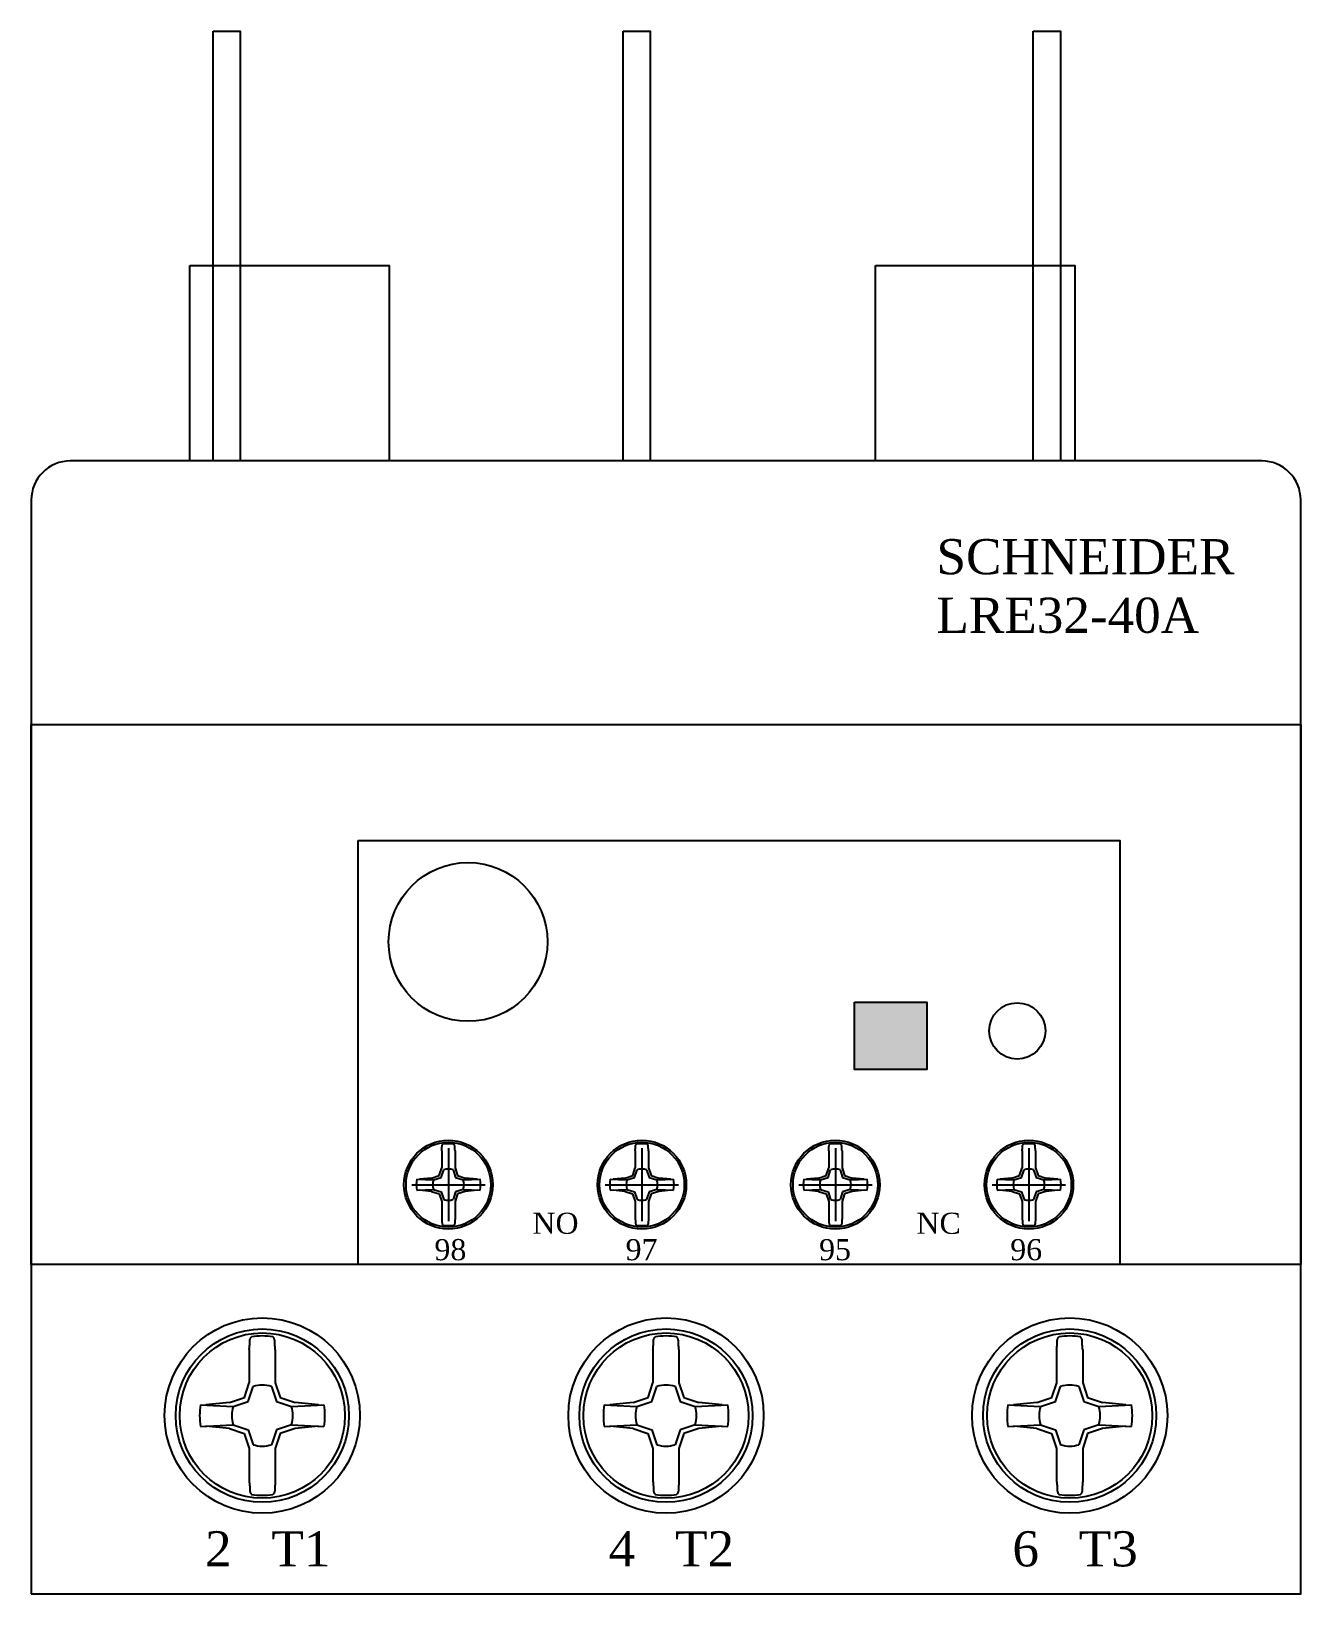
# Model space of a CAD drawing. Extents: x 0 to 65, y 0 to 80.
import ezdxf

# ---------------------------------------------------------------- set-up
doc = ezdxf.new("R2010")
doc.units = 0
doc.layers.add('1', color=3, linetype='CONTINUOUS')
doc.styles.add('arial', font='times.ttf', dxfattribs={"height": 21})

# ---------------------------------------------------------------- blocks, each defined once
blk = doc.blocks.new('EWTWEQT WEQTY T3 2T')
at = {"linetype": 'ByBlock', "lineweight": -2}
h = blk.add_hatch(color=0, dxfattribs=at)
h.set_gradient(color1=(246, 52, 9), color2=(226, 48, 8), one_color=1, tint=0.46)
h.paths.add_polyline_path([(295283.392, 158351.088), (295287.101, 158351.088), (295287.101, 158347.65), (295283.392, 158347.65)])
at = {"color": 0, "linetype": 'ByBlock', "lineweight": -2}
for p, q in [((295262.607, 158343.627), (295262.607, 158339.875)), ((295272.514, 158343.627), (295272.514, 158339.875)), ((295282.421, 158343.627), (295282.421, 158339.875)), ((295292.328, 158343.627), (295292.328, 158339.875)), ((295260.73, 158341.751), (295264.483, 158341.751)), ((295270.637, 158341.751), (295274.39, 158341.751)), ((295280.544, 158341.751), (295284.297, 158341.751)), ((295290.451, 158341.751), (295294.204, 158341.751))]:
    blk.add_line(p, q, dxfattribs=at)
at = {"color": 1, "linetype": 'ByBlock', "lineweight": -2}
for points in [[(295250.555, 158400.807), (295251.941, 158400.807), (295251.941, 158378.807), (295250.555, 158378.807)], [(295271.555, 158400.807), (295272.941, 158400.807), (295272.941, 158378.807), (295271.555, 158378.807)], [(295292.555, 158400.807), (295293.941, 158400.807), (295293.941, 158378.807), (295292.555, 158378.807)], [(295283.392, 158351.088), (295287.101, 158351.088), (295287.101, 158347.65), (295283.392, 158347.65)]]:
    blk.add_lwpolyline(points, close=True, dxfattribs=at)
at = {"color": 251, "linetype": 'ByBlock', "lineweight": -2}
for points in [[(295249.373, 158388.807), (295259.577, 158388.807), (295259.577, 158378.807), (295249.373, 158378.807)], [(295284.472, 158388.807), (295294.676, 158388.807), (295294.676, 158378.807), (295284.472, 158378.807)], [(295241.248, 158365.307), (295306.248, 158365.307), (295306.248, 158337.668), (295241.248, 158337.668)], [(295257.982, 158359.375), (295296.986, 158359.375), (295296.986, 158337.668), (295257.982, 158337.668)]]:
    blk.add_lwpolyline(points, close=True, dxfattribs=at)
blk.add_lwpolyline([(295241.248, 158320.807), (295306.248, 158320.807), (295306.248, 158376.807, 0.414214), (295304.248, 158378.807), (295243.248, 158378.807, 0.414214), (295241.248, 158376.807)], format="xyb", close=True, dxfattribs=at)
at = {"color": 2, "linetype": 'ByBlock', "lineweight": -2}
blk.add_circle((295263.612, 158354.183), 4.067, dxfattribs=at)
at = {"color": 251, "linetype": 'ByBlock', "lineweight": -2}
for centre in [(295253.079, 158329.928), (295273.748, 158329.928), (295294.417, 158329.928)]:
    blk.add_circle(centre, 5, dxfattribs=at)
at = {"layer": '1'}
for p, q in [((295262.264, 158343.485), (295262.264, 158342.612)), ((295262.948, 158343.485), (295262.948, 158342.615)), ((295272.171, 158343.485), (295272.171, 158342.612)), ((295272.855, 158343.485), (295272.855, 158342.615)), ((295282.078, 158343.485), (295282.078, 158342.612)), ((295282.762, 158343.485), (295282.762, 158342.615)), ((295291.985, 158343.485), (295291.985, 158342.612)), ((295292.669, 158343.485), (295292.669, 158342.615)), ((295262.135, 158342.222), (295262.265, 158342.615)), ((295262.235, 158342.122), (295262.365, 158342.515)), ((295262.848, 158342.515), (295262.978, 158342.122)), ((295262.948, 158342.615), (295263.078, 158342.222)), ((295272.042, 158342.222), (295272.172, 158342.615)), ((295272.142, 158342.122), (295272.272, 158342.515)), ((295272.755, 158342.515), (295272.885, 158342.122)), ((295272.855, 158342.615), (295272.985, 158342.222)), ((295281.949, 158342.222), (295282.079, 158342.615)), ((295282.049, 158342.122), (295282.179, 158342.515)), ((295282.662, 158342.515), (295282.792, 158342.122)), ((295282.762, 158342.615), (295282.892, 158342.222)), ((295291.856, 158342.222), (295291.986, 158342.615)), ((295291.956, 158342.122), (295292.086, 158342.515)), ((295292.569, 158342.515), (295292.699, 158342.122)), ((295292.669, 158342.615), (295292.799, 158342.222)), ((295260.987, 158342.037), (295261.842, 158341.992)), ((295261.742, 158342.092), (295261.128, 158342.03)), ((295261.742, 158342.092), (295262.135, 158342.222)), ((295261.842, 158341.992), (295262.235, 158342.122)), ((295262.978, 158342.122), (295263.371, 158341.992)), ((295263.078, 158342.222), (295263.471, 158342.092)), ((295263.371, 158341.992), (295264.226, 158342.037)), ((295264.085, 158342.03), (295263.471, 158342.092)), ((295270.894, 158342.037), (295271.749, 158341.992)), ((295271.649, 158342.092), (295271.035, 158342.03)), ((295271.649, 158342.092), (295272.042, 158342.222)), ((295271.749, 158341.992), (295272.142, 158342.122)), ((295272.885, 158342.122), (295273.278, 158341.992)), ((295272.985, 158342.222), (295273.378, 158342.092)), ((295273.278, 158341.992), (295274.133, 158342.037)), ((295273.992, 158342.03), (295273.378, 158342.092)), ((295280.801, 158342.037), (295281.656, 158341.992)), ((295281.556, 158342.092), (295280.942, 158342.03)), ((295281.556, 158342.092), (295281.949, 158342.222)), ((295281.656, 158341.992), (295282.049, 158342.122)), ((295282.792, 158342.122), (295283.185, 158341.992)), ((295282.892, 158342.222), (295283.285, 158342.092)), ((295283.185, 158341.992), (295284.04, 158342.037)), ((295283.899, 158342.03), (295283.285, 158342.092)), ((295290.708, 158342.037), (295291.563, 158341.992)), ((295291.463, 158342.092), (295290.849, 158342.03)), ((295291.463, 158342.092), (295291.856, 158342.222)), ((295291.563, 158341.992), (295291.956, 158342.122)), ((295292.699, 158342.122), (295293.092, 158341.992)), ((295292.799, 158342.222), (295293.192, 158342.092)), ((295293.092, 158341.992), (295293.947, 158342.037)), ((295293.806, 158342.03), (295293.192, 158342.092)), ((295260.987, 158341.465), (295261.842, 158341.509)), ((295261.743, 158341.41), (295261.128, 158341.472)), ((295261.743, 158341.41), (295262.134, 158341.282)), ((295261.842, 158341.509), (295262.235, 158341.38)), ((295262.134, 158341.282), (295262.264, 158340.886)), ((295262.235, 158341.38), (295262.365, 158340.987)), ((295262.264, 158340.886), (295262.264, 158340.017)), ((295262.978, 158341.38), (295262.848, 158340.987)), ((295263.078, 158341.28), (295262.948, 158340.887)), ((295262.948, 158340.887), (295262.948, 158340.017)), ((295263.371, 158341.509), (295262.978, 158341.38)), ((295263.471, 158341.409), (295263.078, 158341.28)), ((295263.371, 158341.509), (295264.226, 158341.465)), ((295264.085, 158341.472), (295263.47, 158341.41)), ((295270.894, 158341.465), (295271.749, 158341.509)), ((295271.65, 158341.41), (295271.035, 158341.472)), ((295271.65, 158341.41), (295272.041, 158341.282)), ((295271.749, 158341.509), (295272.142, 158341.38)), ((295272.041, 158341.282), (295272.171, 158340.886)), ((295272.142, 158341.38), (295272.272, 158340.987)), ((295272.171, 158340.886), (295272.171, 158340.017)), ((295272.885, 158341.38), (295272.755, 158340.987)), ((295272.985, 158341.28), (295272.855, 158340.887)), ((295272.855, 158340.887), (295272.855, 158340.017)), ((295273.278, 158341.509), (295272.885, 158341.38)), ((295273.378, 158341.409), (295272.985, 158341.28)), ((295273.278, 158341.509), (295274.133, 158341.465)), ((295273.992, 158341.472), (295273.377, 158341.41)), ((295280.801, 158341.465), (295281.656, 158341.509)), ((295281.557, 158341.41), (295280.942, 158341.472)), ((295281.557, 158341.41), (295281.948, 158341.282)), ((295281.656, 158341.509), (295282.049, 158341.38)), ((295281.948, 158341.282), (295282.078, 158340.886)), ((295282.049, 158341.38), (295282.179, 158340.987)), ((295282.078, 158340.886), (295282.078, 158340.017)), ((295282.792, 158341.38), (295282.662, 158340.987)), ((295282.892, 158341.28), (295282.762, 158340.887)), ((295282.762, 158340.887), (295282.762, 158340.017)), ((295283.185, 158341.509), (295282.792, 158341.38)), ((295283.285, 158341.409), (295282.892, 158341.28)), ((295283.185, 158341.509), (295284.04, 158341.465)), ((295283.899, 158341.472), (295283.284, 158341.41)), ((295290.708, 158341.465), (295291.563, 158341.509)), ((295291.464, 158341.41), (295290.849, 158341.472)), ((295291.464, 158341.41), (295291.855, 158341.282)), ((295291.563, 158341.509), (295291.956, 158341.38)), ((295291.855, 158341.282), (295291.985, 158340.886)), ((295291.956, 158341.38), (295292.086, 158340.987)), ((295291.985, 158340.886), (295291.985, 158340.017)), ((295292.699, 158341.38), (295292.569, 158340.987)), ((295292.799, 158341.28), (295292.669, 158340.887)), ((295292.669, 158340.887), (295292.669, 158340.017)), ((295293.092, 158341.509), (295292.699, 158341.38)), ((295293.192, 158341.409), (295292.799, 158341.28)), ((295293.092, 158341.509), (295293.947, 158341.465)), ((295293.806, 158341.472), (295293.191, 158341.41)), ((295252.411, 158333.309), (295252.411, 158331.607)), ((295253.744, 158333.31), (295253.744, 158331.613)), ((295273.08, 158333.309), (295273.08, 158331.607)), ((295274.413, 158333.31), (295274.413, 158331.613)), ((295293.749, 158333.309), (295293.749, 158331.607)), ((295295.082, 158333.31), (295295.082, 158331.613)), ((295252.16, 158330.847), (295252.413, 158331.613)), ((295252.355, 158330.652), (295252.608, 158331.418)), ((295253.55, 158331.418), (295253.803, 158330.652)), ((295253.744, 158331.613), (295253.997, 158330.847)), ((295272.829, 158330.847), (295273.082, 158331.613)), ((295273.024, 158330.652), (295273.277, 158331.418)), ((295274.219, 158331.418), (295274.471, 158330.652)), ((295274.413, 158331.613), (295274.666, 158330.847)), ((295293.498, 158330.847), (295293.751, 158331.613)), ((295293.693, 158330.652), (295293.946, 158331.418)), ((295294.887, 158331.418), (295295.14, 158330.652)), ((295295.082, 158331.613), (295295.335, 158330.847)), ((295249.92, 158330.486), (295251.588, 158330.399)), ((295251.394, 158330.594), (295250.195, 158330.472)), ((295251.394, 158330.594), (295252.16, 158330.847)), ((295251.588, 158330.399), (295252.355, 158330.652)), ((295253.803, 158330.652), (295254.569, 158330.399)), ((295253.997, 158330.847), (295254.764, 158330.594)), ((295254.569, 158330.399), (295256.237, 158330.486)), ((295255.963, 158330.472), (295254.764, 158330.594)), ((295270.589, 158330.486), (295272.257, 158330.399)), ((295272.063, 158330.594), (295270.864, 158330.472)), ((295272.063, 158330.594), (295272.829, 158330.847)), ((295272.257, 158330.399), (295273.024, 158330.652)), ((295274.471, 158330.652), (295275.238, 158330.399)), ((295274.666, 158330.847), (295275.433, 158330.594)), ((295275.238, 158330.399), (295276.906, 158330.486)), ((295276.632, 158330.472), (295275.433, 158330.594)), ((295291.258, 158330.486), (295292.926, 158330.399)), ((295292.731, 158330.594), (295291.533, 158330.472)), ((295292.731, 158330.594), (295293.498, 158330.847)), ((295292.926, 158330.399), (295293.693, 158330.652)), ((295295.14, 158330.652), (295295.907, 158330.399)), ((295295.335, 158330.847), (295296.102, 158330.594)), ((295295.907, 158330.399), (295297.575, 158330.486)), ((295297.3, 158330.472), (295296.102, 158330.594)), ((295249.92, 158329.369), (295251.588, 158329.457)), ((295251.395, 158329.264), (295250.195, 158329.384)), ((295251.395, 158329.264), (295252.156, 158329.013)), ((295251.588, 158329.457), (295252.355, 158329.204)), ((295252.156, 158329.013), (295252.411, 158328.241)), ((295252.355, 158329.204), (295252.608, 158328.438)), ((295253.803, 158329.204), (295253.55, 158328.438)), ((295253.997, 158329.009), (295253.744, 158328.243)), ((295254.569, 158329.457), (295253.803, 158329.204)), ((295254.764, 158329.262), (295253.997, 158329.009)), ((295254.569, 158329.457), (295256.237, 158329.369)), ((295255.963, 158329.384), (295254.762, 158329.264)), ((295270.589, 158329.369), (295272.257, 158329.457)), ((295272.064, 158329.264), (295270.864, 158329.384)), ((295272.064, 158329.264), (295272.825, 158329.013)), ((295272.257, 158329.457), (295273.024, 158329.204)), ((295272.825, 158329.013), (295273.08, 158328.241)), ((295273.024, 158329.204), (295273.277, 158328.438)), ((295274.471, 158329.204), (295274.219, 158328.438)), ((295274.666, 158329.009), (295274.413, 158328.243)), ((295275.238, 158329.457), (295274.471, 158329.204)), ((295275.433, 158329.262), (295274.666, 158329.009)), ((295275.238, 158329.457), (295276.906, 158329.369)), ((295276.632, 158329.384), (295275.431, 158329.264)), ((295291.258, 158329.369), (295292.926, 158329.457)), ((295292.733, 158329.264), (295291.533, 158329.384)), ((295292.733, 158329.264), (295293.494, 158329.013)), ((295292.926, 158329.457), (295293.693, 158329.204)), ((295293.494, 158329.013), (295293.749, 158328.241)), ((295293.693, 158329.204), (295293.946, 158328.438)), ((295295.14, 158329.204), (295294.887, 158328.438)), ((295295.335, 158329.009), (295295.082, 158328.243)), ((295295.907, 158329.457), (295295.14, 158329.204)), ((295296.102, 158329.262), (295295.335, 158329.009)), ((295295.907, 158329.457), (295297.575, 158329.369)), ((295297.3, 158329.384), (295296.1, 158329.264)), ((295252.411, 158328.241), (295252.411, 158326.546)), ((295253.744, 158328.243), (295253.744, 158326.546)), ((295273.08, 158328.241), (295273.08, 158326.546)), ((295274.413, 158328.243), (295274.413, 158326.546)), ((295293.749, 158328.241), (295293.749, 158326.546)), ((295295.082, 158328.243), (295295.082, 158326.546))]:
    blk.add_line(p, q, dxfattribs=at)
for points in [[(295262.264, 158343.485), (295262.266, 158343.505), (295262.268, 158343.524), (295262.27, 158343.544), (295262.272, 158343.564), (295262.274, 158343.584), (295262.275, 158343.603), (295262.277, 158343.623), (295262.278, 158343.644), (295262.278, 158343.66), (295262.278, 158343.676), (295262.278, 158343.693), (295262.279, 158343.709), (295262.28, 158343.725), (295262.283, 158343.74), (295262.286, 158343.756), (295262.292, 158343.77), (295262.295, 158343.777), (295262.298, 158343.784), (295262.302, 158343.791), (295262.307, 158343.798), (295262.311, 158343.804), (295262.316, 158343.81), (295262.321, 158343.817), (295262.327, 158343.822)], [(295262.948, 158343.485), (295262.947, 158343.505), (295262.945, 158343.525), (295262.943, 158343.544), (295262.941, 158343.564), (295262.939, 158343.584), (295262.938, 158343.603), (295262.936, 158343.623), (295262.936, 158343.644), (295262.935, 158343.66), (295262.935, 158343.676), (295262.935, 158343.693), (295262.934, 158343.709), (295262.933, 158343.725), (295262.931, 158343.74), (295262.927, 158343.756), (295262.922, 158343.77), (295262.918, 158343.777), (295262.915, 158343.784), (295262.911, 158343.791), (295262.906, 158343.798), (295262.902, 158343.804), (295262.897, 158343.81), (295262.892, 158343.817), (295262.887, 158343.822)], [(295272.171, 158343.485), (295272.173, 158343.505), (295272.175, 158343.524), (295272.177, 158343.544), (295272.179, 158343.564), (295272.181, 158343.584), (295272.182, 158343.603), (295272.184, 158343.623), (295272.185, 158343.644), (295272.185, 158343.66), (295272.185, 158343.676), (295272.185, 158343.693), (295272.186, 158343.709), (295272.187, 158343.725), (295272.19, 158343.74), (295272.193, 158343.756), (295272.199, 158343.77), (295272.202, 158343.777), (295272.205, 158343.784), (295272.209, 158343.791), (295272.214, 158343.798), (295272.218, 158343.804), (295272.223, 158343.81), (295272.228, 158343.817), (295272.234, 158343.822)], [(295272.855, 158343.485), (295272.854, 158343.505), (295272.852, 158343.525), (295272.85, 158343.544), (295272.848, 158343.564), (295272.846, 158343.584), (295272.845, 158343.603), (295272.843, 158343.623), (295272.843, 158343.644), (295272.842, 158343.66), (295272.842, 158343.676), (295272.842, 158343.693), (295272.841, 158343.709), (295272.84, 158343.725), (295272.838, 158343.74), (295272.834, 158343.756), (295272.829, 158343.77), (295272.825, 158343.777), (295272.822, 158343.784), (295272.818, 158343.791), (295272.813, 158343.798), (295272.809, 158343.804), (295272.804, 158343.81), (295272.799, 158343.817), (295272.794, 158343.822)], [(295282.078, 158343.485), (295282.08, 158343.505), (295282.082, 158343.524), (295282.084, 158343.544), (295282.086, 158343.564), (295282.088, 158343.584), (295282.089, 158343.603), (295282.091, 158343.623), (295282.092, 158343.644), (295282.092, 158343.66), (295282.092, 158343.676), (295282.092, 158343.693), (295282.093, 158343.709), (295282.094, 158343.725), (295282.097, 158343.74), (295282.1, 158343.756), (295282.106, 158343.77), (295282.109, 158343.777), (295282.112, 158343.784), (295282.116, 158343.791), (295282.121, 158343.798), (295282.125, 158343.804), (295282.13, 158343.81), (295282.135, 158343.817), (295282.141, 158343.822)], [(295282.762, 158343.485), (295282.761, 158343.505), (295282.759, 158343.525), (295282.757, 158343.544), (295282.755, 158343.564), (295282.753, 158343.584), (295282.752, 158343.603), (295282.75, 158343.623), (295282.75, 158343.644), (295282.749, 158343.66), (295282.749, 158343.676), (295282.749, 158343.693), (295282.748, 158343.709), (295282.747, 158343.725), (295282.745, 158343.74), (295282.741, 158343.756), (295282.736, 158343.77), (295282.732, 158343.777), (295282.729, 158343.784), (295282.725, 158343.791), (295282.72, 158343.798), (295282.716, 158343.804), (295282.711, 158343.81), (295282.706, 158343.817), (295282.701, 158343.822)], [(295291.985, 158343.485), (295291.987, 158343.505), (295291.989, 158343.524), (295291.991, 158343.544), (295291.993, 158343.564), (295291.995, 158343.584), (295291.996, 158343.603), (295291.998, 158343.623), (295291.999, 158343.644), (295291.999, 158343.66), (295291.999, 158343.676), (295291.999, 158343.693), (295292, 158343.709), (295292.001, 158343.725), (295292.004, 158343.74), (295292.007, 158343.756), (295292.013, 158343.77), (295292.016, 158343.777), (295292.019, 158343.784), (295292.023, 158343.791), (295292.028, 158343.798), (295292.032, 158343.804), (295292.037, 158343.81), (295292.042, 158343.817), (295292.048, 158343.822)], [(295292.669, 158343.485), (295292.668, 158343.505), (295292.666, 158343.525), (295292.664, 158343.544), (295292.662, 158343.564), (295292.66, 158343.584), (295292.659, 158343.603), (295292.657, 158343.623), (295292.657, 158343.644), (295292.656, 158343.66), (295292.656, 158343.676), (295292.656, 158343.693), (295292.655, 158343.709), (295292.654, 158343.725), (295292.652, 158343.74), (295292.648, 158343.756), (295292.643, 158343.77), (295292.639, 158343.777), (295292.636, 158343.784), (295292.632, 158343.791), (295292.627, 158343.798), (295292.623, 158343.804), (295292.618, 158343.81), (295292.613, 158343.817), (295292.608, 158343.822)], [(295262.264, 158340.017), (295262.266, 158339.997), (295262.268, 158339.977), (295262.27, 158339.958), (295262.272, 158339.938), (295262.274, 158339.918), (295262.275, 158339.898), (295262.277, 158339.878), (295262.278, 158339.858), (295262.278, 158339.842), (295262.278, 158339.826), (295262.278, 158339.809), (295262.279, 158339.793), (295262.28, 158339.777), (295262.283, 158339.761), (295262.286, 158339.746), (295262.292, 158339.731), (295262.295, 158339.724), (295262.298, 158339.717), (295262.302, 158339.711), (295262.307, 158339.704), (295262.311, 158339.698), (295262.316, 158339.691), (295262.321, 158339.685), (295262.327, 158339.679)], [(295262.948, 158340.017), (295262.947, 158339.997), (295262.945, 158339.977), (295262.943, 158339.957), (295262.941, 158339.938), (295262.939, 158339.918), (295262.938, 158339.898), (295262.936, 158339.878), (295262.936, 158339.858), (295262.935, 158339.842), (295262.935, 158339.826), (295262.935, 158339.809), (295262.934, 158339.793), (295262.933, 158339.777), (295262.931, 158339.761), (295262.927, 158339.746), (295262.922, 158339.731), (295262.918, 158339.724), (295262.915, 158339.717), (295262.911, 158339.711), (295262.906, 158339.704), (295262.902, 158339.698), (295262.897, 158339.691), (295262.892, 158339.685), (295262.887, 158339.679)], [(295272.171, 158340.017), (295272.173, 158339.997), (295272.175, 158339.977), (295272.177, 158339.958), (295272.179, 158339.938), (295272.181, 158339.918), (295272.182, 158339.898), (295272.184, 158339.878), (295272.185, 158339.858), (295272.185, 158339.842), (295272.185, 158339.826), (295272.185, 158339.809), (295272.186, 158339.793), (295272.187, 158339.777), (295272.19, 158339.761), (295272.193, 158339.746), (295272.199, 158339.731), (295272.202, 158339.724), (295272.205, 158339.717), (295272.209, 158339.711), (295272.214, 158339.704), (295272.218, 158339.698), (295272.223, 158339.691), (295272.228, 158339.685), (295272.234, 158339.679)], [(295272.855, 158340.017), (295272.854, 158339.997), (295272.852, 158339.977), (295272.85, 158339.957), (295272.848, 158339.938), (295272.846, 158339.918), (295272.845, 158339.898), (295272.843, 158339.878), (295272.843, 158339.858), (295272.842, 158339.842), (295272.842, 158339.826), (295272.842, 158339.809), (295272.841, 158339.793), (295272.84, 158339.777), (295272.838, 158339.761), (295272.834, 158339.746), (295272.829, 158339.731), (295272.825, 158339.724), (295272.822, 158339.717), (295272.818, 158339.711), (295272.813, 158339.704), (295272.809, 158339.698), (295272.804, 158339.691), (295272.799, 158339.685), (295272.794, 158339.679)], [(295282.078, 158340.017), (295282.08, 158339.997), (295282.082, 158339.977), (295282.084, 158339.958), (295282.086, 158339.938), (295282.088, 158339.918), (295282.089, 158339.898), (295282.091, 158339.878), (295282.092, 158339.858), (295282.092, 158339.842), (295282.092, 158339.826), (295282.092, 158339.809), (295282.093, 158339.793), (295282.094, 158339.777), (295282.097, 158339.761), (295282.1, 158339.746), (295282.106, 158339.731), (295282.109, 158339.724), (295282.112, 158339.717), (295282.116, 158339.711), (295282.121, 158339.704), (295282.125, 158339.698), (295282.13, 158339.691), (295282.135, 158339.685), (295282.141, 158339.679)], [(295282.762, 158340.017), (295282.761, 158339.997), (295282.759, 158339.977), (295282.757, 158339.957), (295282.755, 158339.938), (295282.753, 158339.918), (295282.752, 158339.898), (295282.75, 158339.878), (295282.75, 158339.858), (295282.749, 158339.842), (295282.749, 158339.826), (295282.749, 158339.809), (295282.748, 158339.793), (295282.747, 158339.777), (295282.745, 158339.761), (295282.741, 158339.746), (295282.736, 158339.731), (295282.732, 158339.724), (295282.729, 158339.717), (295282.725, 158339.711), (295282.72, 158339.704), (295282.716, 158339.698), (295282.711, 158339.691), (295282.706, 158339.685), (295282.701, 158339.679)], [(295291.985, 158340.017), (295291.987, 158339.997), (295291.989, 158339.977), (295291.991, 158339.958), (295291.993, 158339.938), (295291.995, 158339.918), (295291.996, 158339.898), (295291.998, 158339.878), (295291.999, 158339.858), (295291.999, 158339.842), (295291.999, 158339.826), (295291.999, 158339.809), (295292, 158339.793), (295292.001, 158339.777), (295292.004, 158339.761), (295292.007, 158339.746), (295292.013, 158339.731), (295292.016, 158339.724), (295292.019, 158339.717), (295292.023, 158339.711), (295292.028, 158339.704), (295292.032, 158339.698), (295292.037, 158339.691), (295292.042, 158339.685), (295292.048, 158339.679)], [(295292.669, 158340.017), (295292.668, 158339.997), (295292.666, 158339.977), (295292.664, 158339.957), (295292.662, 158339.938), (295292.66, 158339.918), (295292.659, 158339.898), (295292.657, 158339.878), (295292.657, 158339.858), (295292.656, 158339.842), (295292.656, 158339.826), (295292.656, 158339.809), (295292.655, 158339.793), (295292.654, 158339.777), (295292.652, 158339.761), (295292.648, 158339.746), (295292.643, 158339.731), (295292.639, 158339.724), (295292.636, 158339.717), (295292.632, 158339.711), (295292.627, 158339.704), (295292.623, 158339.698), (295292.618, 158339.691), (295292.613, 158339.685), (295292.608, 158339.679)], [(295252.411, 158333.309), (295252.414, 158333.348), (295252.418, 158333.386), (295252.422, 158333.425), (295252.426, 158333.463), (295252.43, 158333.502), (295252.433, 158333.54), (295252.436, 158333.579), (295252.437, 158333.619), (295252.438, 158333.65), (295252.438, 158333.682), (295252.438, 158333.714), (295252.44, 158333.746), (295252.442, 158333.777), (295252.447, 158333.807), (295252.454, 158333.837), (295252.464, 158333.866), (295252.471, 158333.88), (295252.478, 158333.893), (295252.486, 158333.906), (295252.494, 158333.919), (295252.503, 158333.932), (295252.513, 158333.944), (295252.522, 158333.956), (295252.533, 158333.967)], [(295253.744, 158333.31), (295253.742, 158333.348), (295253.738, 158333.387), (295253.735, 158333.425), (295253.731, 158333.463), (295253.727, 158333.502), (295253.724, 158333.54), (295253.722, 158333.579), (295253.72, 158333.619), (295253.72, 158333.65), (295253.72, 158333.682), (295253.719, 158333.714), (295253.718, 158333.746), (295253.715, 158333.777), (295253.71, 158333.807), (295253.703, 158333.837), (295253.693, 158333.866), (295253.687, 158333.88), (295253.679, 158333.893), (295253.672, 158333.906), (295253.663, 158333.919), (295253.654, 158333.932), (295253.645, 158333.944), (295253.635, 158333.956), (295253.625, 158333.967)], [(295273.08, 158333.309), (295273.083, 158333.348), (295273.087, 158333.386), (295273.091, 158333.425), (295273.095, 158333.463), (295273.099, 158333.502), (295273.102, 158333.54), (295273.105, 158333.579), (295273.106, 158333.619), (295273.107, 158333.65), (295273.107, 158333.682), (295273.107, 158333.714), (295273.108, 158333.746), (295273.111, 158333.777), (295273.116, 158333.807), (295273.123, 158333.837), (295273.133, 158333.866), (295273.14, 158333.88), (295273.147, 158333.893), (295273.155, 158333.906), (295273.163, 158333.919), (295273.172, 158333.932), (295273.182, 158333.944), (295273.191, 158333.956), (295273.202, 158333.967)], [(295274.413, 158333.31), (295274.411, 158333.348), (295274.407, 158333.387), (295274.404, 158333.425), (295274.4, 158333.463), (295274.396, 158333.502), (295274.393, 158333.54), (295274.391, 158333.579), (295274.389, 158333.619), (295274.389, 158333.65), (295274.389, 158333.682), (295274.388, 158333.714), (295274.387, 158333.746), (295274.384, 158333.777), (295274.379, 158333.807), (295274.372, 158333.837), (295274.362, 158333.866), (295274.356, 158333.88), (295274.348, 158333.893), (295274.341, 158333.906), (295274.332, 158333.919), (295274.323, 158333.932), (295274.314, 158333.944), (295274.304, 158333.956), (295274.294, 158333.967)], [(295293.749, 158333.309), (295293.752, 158333.348), (295293.756, 158333.386), (295293.76, 158333.425), (295293.764, 158333.463), (295293.768, 158333.502), (295293.771, 158333.54), (295293.773, 158333.579), (295293.775, 158333.619), (295293.775, 158333.65), (295293.776, 158333.682), (295293.776, 158333.714), (295293.777, 158333.746), (295293.78, 158333.777), (295293.785, 158333.807), (295293.792, 158333.837), (295293.802, 158333.866), (295293.809, 158333.88), (295293.816, 158333.893), (295293.824, 158333.906), (295293.832, 158333.919), (295293.841, 158333.932), (295293.851, 158333.944), (295293.86, 158333.956), (295293.871, 158333.967)], [(295295.082, 158333.31), (295295.08, 158333.348), (295295.076, 158333.387), (295295.073, 158333.425), (295295.069, 158333.463), (295295.065, 158333.502), (295295.062, 158333.54), (295295.06, 158333.579), (295295.058, 158333.619), (295295.058, 158333.65), (295295.058, 158333.682), (295295.057, 158333.714), (295295.056, 158333.746), (295295.053, 158333.777), (295295.048, 158333.807), (295295.041, 158333.837), (295295.031, 158333.866), (295295.024, 158333.88), (295295.017, 158333.893), (295295.01, 158333.906), (295295.001, 158333.919), (295294.992, 158333.932), (295294.983, 158333.944), (295294.973, 158333.956), (295294.963, 158333.967)], [(295252.411, 158326.546), (295252.414, 158326.508), (295252.418, 158326.469), (295252.422, 158326.431), (295252.426, 158326.393), (295252.43, 158326.354), (295252.433, 158326.315), (295252.436, 158326.276), (295252.437, 158326.237), (295252.438, 158326.205), (295252.438, 158326.173), (295252.438, 158326.142), (295252.44, 158326.11), (295252.442, 158326.079), (295252.447, 158326.048), (295252.454, 158326.018), (295252.464, 158325.99), (295252.471, 158325.976), (295252.478, 158325.962), (295252.486, 158325.949), (295252.494, 158325.936), (295252.503, 158325.924), (295252.513, 158325.912), (295252.522, 158325.9), (295252.533, 158325.888)], [(295253.744, 158326.546), (295253.742, 158326.508), (295253.738, 158326.469), (295253.735, 158326.431), (295253.731, 158326.392), (295253.727, 158326.354), (295253.724, 158326.315), (295253.722, 158326.276), (295253.72, 158326.237), (295253.72, 158326.205), (295253.72, 158326.173), (295253.719, 158326.142), (295253.718, 158326.11), (295253.715, 158326.079), (295253.71, 158326.048), (295253.703, 158326.018), (295253.693, 158325.99), (295253.687, 158325.976), (295253.679, 158325.962), (295253.672, 158325.949), (295253.663, 158325.936), (295253.654, 158325.924), (295253.645, 158325.912), (295253.635, 158325.9), (295253.625, 158325.888)], [(295273.08, 158326.546), (295273.083, 158326.508), (295273.087, 158326.469), (295273.091, 158326.431), (295273.095, 158326.393), (295273.099, 158326.354), (295273.102, 158326.315), (295273.105, 158326.276), (295273.106, 158326.237), (295273.107, 158326.205), (295273.107, 158326.173), (295273.107, 158326.142), (295273.108, 158326.11), (295273.111, 158326.079), (295273.116, 158326.048), (295273.123, 158326.018), (295273.133, 158325.99), (295273.14, 158325.976), (295273.147, 158325.962), (295273.155, 158325.949), (295273.163, 158325.936), (295273.172, 158325.924), (295273.182, 158325.912), (295273.191, 158325.9), (295273.202, 158325.888)], [(295274.413, 158326.546), (295274.411, 158326.508), (295274.407, 158326.469), (295274.404, 158326.431), (295274.4, 158326.392), (295274.396, 158326.354), (295274.393, 158326.315), (295274.391, 158326.276), (295274.389, 158326.237), (295274.389, 158326.205), (295274.389, 158326.173), (295274.388, 158326.142), (295274.387, 158326.11), (295274.384, 158326.079), (295274.379, 158326.048), (295274.372, 158326.018), (295274.362, 158325.99), (295274.356, 158325.976), (295274.348, 158325.962), (295274.341, 158325.949), (295274.332, 158325.936), (295274.323, 158325.924), (295274.314, 158325.912), (295274.304, 158325.9), (295274.294, 158325.888)], [(295293.749, 158326.546), (295293.752, 158326.508), (295293.756, 158326.469), (295293.76, 158326.431), (295293.764, 158326.393), (295293.768, 158326.354), (295293.771, 158326.315), (295293.773, 158326.276), (295293.775, 158326.237), (295293.775, 158326.205), (295293.776, 158326.173), (295293.776, 158326.142), (295293.777, 158326.11), (295293.78, 158326.079), (295293.785, 158326.048), (295293.792, 158326.018), (295293.802, 158325.99), (295293.809, 158325.976), (295293.816, 158325.962), (295293.824, 158325.949), (295293.832, 158325.936), (295293.841, 158325.924), (295293.851, 158325.912), (295293.86, 158325.9), (295293.871, 158325.888)], [(295295.082, 158326.546), (295295.08, 158326.508), (295295.076, 158326.469), (295295.073, 158326.431), (295295.069, 158326.392), (295295.065, 158326.354), (295295.062, 158326.315), (295295.06, 158326.276), (295295.058, 158326.237), (295295.058, 158326.205), (295295.058, 158326.173), (295295.057, 158326.142), (295295.056, 158326.11), (295295.053, 158326.079), (295295.048, 158326.048), (295295.041, 158326.018), (295295.031, 158325.99), (295295.024, 158325.976), (295295.017, 158325.962), (295295.01, 158325.949), (295295.001, 158325.936), (295294.992, 158325.924), (295294.983, 158325.912), (295294.973, 158325.9), (295294.963, 158325.888)]]:
    blk.add_lwpolyline(points, dxfattribs=at)
for centre, radius in [((295291.734, 158349.624), 1.441), ((295262.607, 158341.751), 2.275), ((295272.514, 158341.751), 2.275), ((295282.421, 158341.751), 2.275), ((295292.328, 158341.751), 2.275), ((295262.607, 158341.751), 2.17), ((295272.514, 158341.751), 2.17), ((295282.421, 158341.751), 2.17), ((295292.328, 158341.751), 2.17), ((295253.079, 158329.928), 4.436), ((295253.079, 158329.928), 4.231), ((295273.748, 158329.928), 4.436), ((295273.748, 158329.928), 4.231), ((295294.417, 158329.928), 4.436), ((295294.417, 158329.928), 4.231)]:
    blk.add_circle(centre, radius, dxfattribs=at)
for centre, radius, start, end in [((295262.607, 158341.751), 2.09, 82.30224, 97.6977), ((295272.514, 158341.751), 2.09, 82.30224, 97.6977), ((295282.421, 158341.751), 2.09, 82.30224, 97.6977), ((295292.328, 158341.751), 2.09, 82.30224, 97.6977), ((295262.607, 158341.751), 0.801, 72.46371, 107.53629), ((295272.514, 158341.751), 0.801, 72.46371, 107.53629), ((295282.421, 158341.751), 0.801, 72.46371, 107.53629), ((295292.328, 158341.751), 0.801, 72.46371, 107.53629), ((295262.607, 158341.751), 1.645, 169.97567, 190.02451), ((295262.607, 158341.751), 0.801, 162.46377, 197.53635), ((295262.607, 158341.751), 0.801, 342.46367, 17.53625), ((295262.607, 158341.751), 1.645, 349.97548, 10.02433), ((295272.514, 158341.751), 1.645, 169.97567, 190.02451), ((295272.514, 158341.751), 0.801, 162.46377, 197.53635), ((295272.514, 158341.751), 0.801, 342.46367, 17.53625), ((295272.514, 158341.751), 1.645, 349.97548, 10.02433), ((295282.421, 158341.751), 1.645, 169.97567, 190.02451), ((295282.421, 158341.751), 0.801, 162.46377, 197.53635), ((295282.421, 158341.751), 0.801, 342.46367, 17.53625), ((295282.421, 158341.751), 1.645, 349.97548, 10.02433), ((295292.328, 158341.751), 1.645, 169.97567, 190.02451), ((295292.328, 158341.751), 0.801, 162.46377, 197.53635), ((295292.328, 158341.751), 0.801, 342.46367, 17.53625), ((295292.328, 158341.751), 1.645, 349.97548, 10.02433), ((295262.607, 158341.751), 0.801, 252.4637, 270.00002), ((295262.607, 158341.751), 0.801, 270.00002, 287.53628), ((295272.514, 158341.751), 0.801, 252.4637, 270.00002), ((295272.514, 158341.751), 0.801, 270.00002, 287.53628), ((295282.421, 158341.751), 0.801, 252.4637, 270.00002), ((295282.421, 158341.751), 0.801, 270.00002, 287.53628), ((295292.328, 158341.751), 0.801, 252.4637, 270.00002), ((295292.328, 158341.751), 0.801, 270.00002, 287.53628), ((295262.607, 158341.751), 2.09, 262.30229, 277.69775), ((295272.514, 158341.751), 2.09, 262.30229, 277.69775), ((295282.421, 158341.751), 2.09, 262.30229, 277.69775), ((295292.328, 158341.751), 2.09, 262.30229, 277.69775), ((295253.079, 158329.928), 4.076, 82.30224, 97.6977), ((295273.748, 158329.928), 4.076, 82.30224, 97.6977), ((295294.417, 158329.928), 4.076, 82.30224, 97.6977), ((295253.079, 158329.928), 1.563, 72.46371, 107.53629), ((295273.748, 158329.928), 1.563, 72.46371, 107.53629), ((295294.417, 158329.928), 1.563, 72.46371, 107.53629), ((295253.079, 158329.928), 3.208, 169.97567, 190.02451), ((295253.079, 158329.928), 3.208, 349.97548, 10.02433), ((295273.748, 158329.928), 3.208, 169.97567, 190.02451), ((295273.748, 158329.928), 3.208, 349.97548, 10.02433), ((295294.417, 158329.928), 3.208, 169.97567, 190.02451), ((295294.417, 158329.928), 3.208, 349.97548, 10.02433), ((295253.079, 158329.928), 1.563, 162.46377, 197.53635), ((295253.079, 158329.928), 1.563, 342.46367, 17.53625), ((295273.748, 158329.928), 1.563, 162.46377, 197.53635), ((295273.748, 158329.928), 1.563, 342.46367, 17.53625), ((295294.417, 158329.928), 1.563, 162.46377, 197.53635), ((295294.417, 158329.928), 1.563, 342.46367, 17.53625), ((295253.079, 158329.928), 1.563, 252.4637, 270.00002), ((295253.079, 158329.928), 1.563, 270.00002, 287.53628), ((295273.748, 158329.928), 1.563, 252.4637, 270.00002), ((295273.748, 158329.928), 1.563, 270.00002, 287.53628), ((295294.417, 158329.928), 1.563, 252.4637, 270.00002), ((295294.417, 158329.928), 1.563, 270.00002, 287.53628), ((295253.079, 158329.928), 4.076, 262.30229, 277.69775), ((295273.748, 158329.928), 4.076, 262.30229, 277.69775), ((295294.417, 158329.928), 4.076, 262.30229, 277.69775)]:
    blk.add_arc(centre, radius, start, end, dxfattribs=at)
at = {"color": 251, "linetype": 'ByBlock', "lineweight": -2, "attachment_point": 1, "style": 'arial'}
for s, insert, char_height in [('NO', (295266.914, 158340.316), 1.08), ('NC', (295286.574, 158340.316), 1.08), ('98                    97 ', (295261.893, 158338.964), 1.08), ('95                    96 ', (295281.587, 158338.964), 1.08), ('2   T1', (295250.147, 158324.009), 1.8), ('4   T2', (295270.816, 158324.009), 1.8), ('6   T3', (295291.485, 158324.009), 1.8)]:
    blk.add_mtext_dynamic_manual_height_columns(s, width=21.44146, gutter_width=450, heights=[0], dxfattribs=dict(at, insert=insert, char_height=char_height))
at = {"layer": '1', "insert": (295287.598, 158374.806), "char_height": 1.8, "attachment_point": 1, "style": 'arial'}
blk.add_mtext_dynamic_manual_height_columns('SCHNEIDER\\PLRE32-40A', width=21.44146, gutter_width=450, heights=[0], dxfattribs=at)

msp = doc.modelspace()

# ---------------------------------------------------------------- block references
msp.add_blockref('EWTWEQT WEQTY T3 2T', (-295241.248, -158320.807))

doc.saveas('drawing.dxf')
